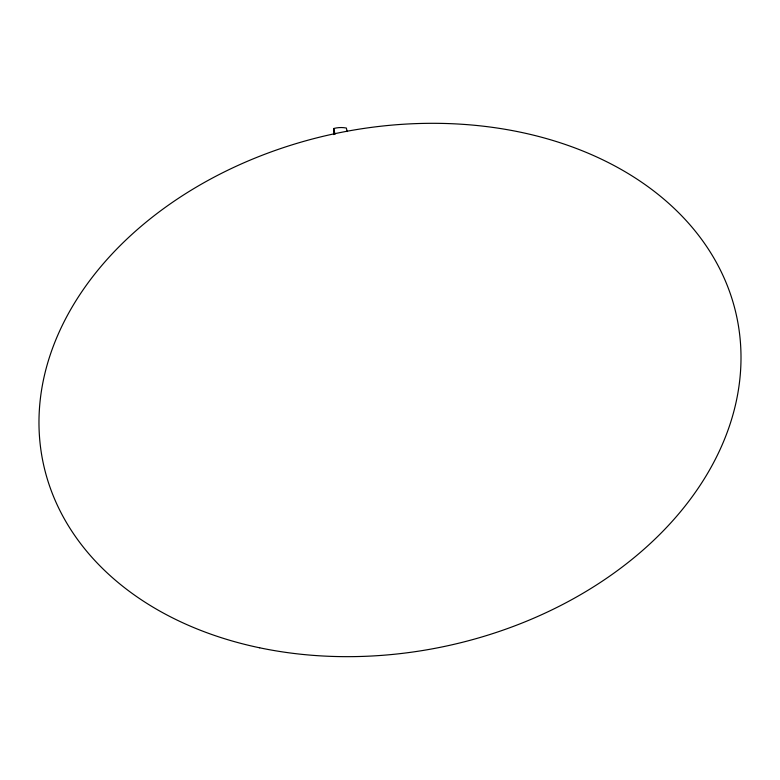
<?xml version="1.0" encoding="UTF-8"?>
<svg xmlns="http://www.w3.org/2000/svg" width="780" height="780" viewBox="0 0 780 780"><rect width="100%" height="100%" fill="white"/><g stroke="black" fill="none" stroke-linecap="round" stroke-linejoin="round"><path stroke-width="1.17" d="M333.635 134.57L333.781 128.495A24.248 20.573 -11.8 0 1 346.378 128.056L347.149 131.576M333.781 128.495L335 134.374M259.662 647.8A354.383 262.177 -11.8 0 0 737.412 320.131A354.383 262.177 -11.8 0 0 172.906 202.03A354.383 262.177 -11.8 0 0 259.662 647.8"/></g></svg>
